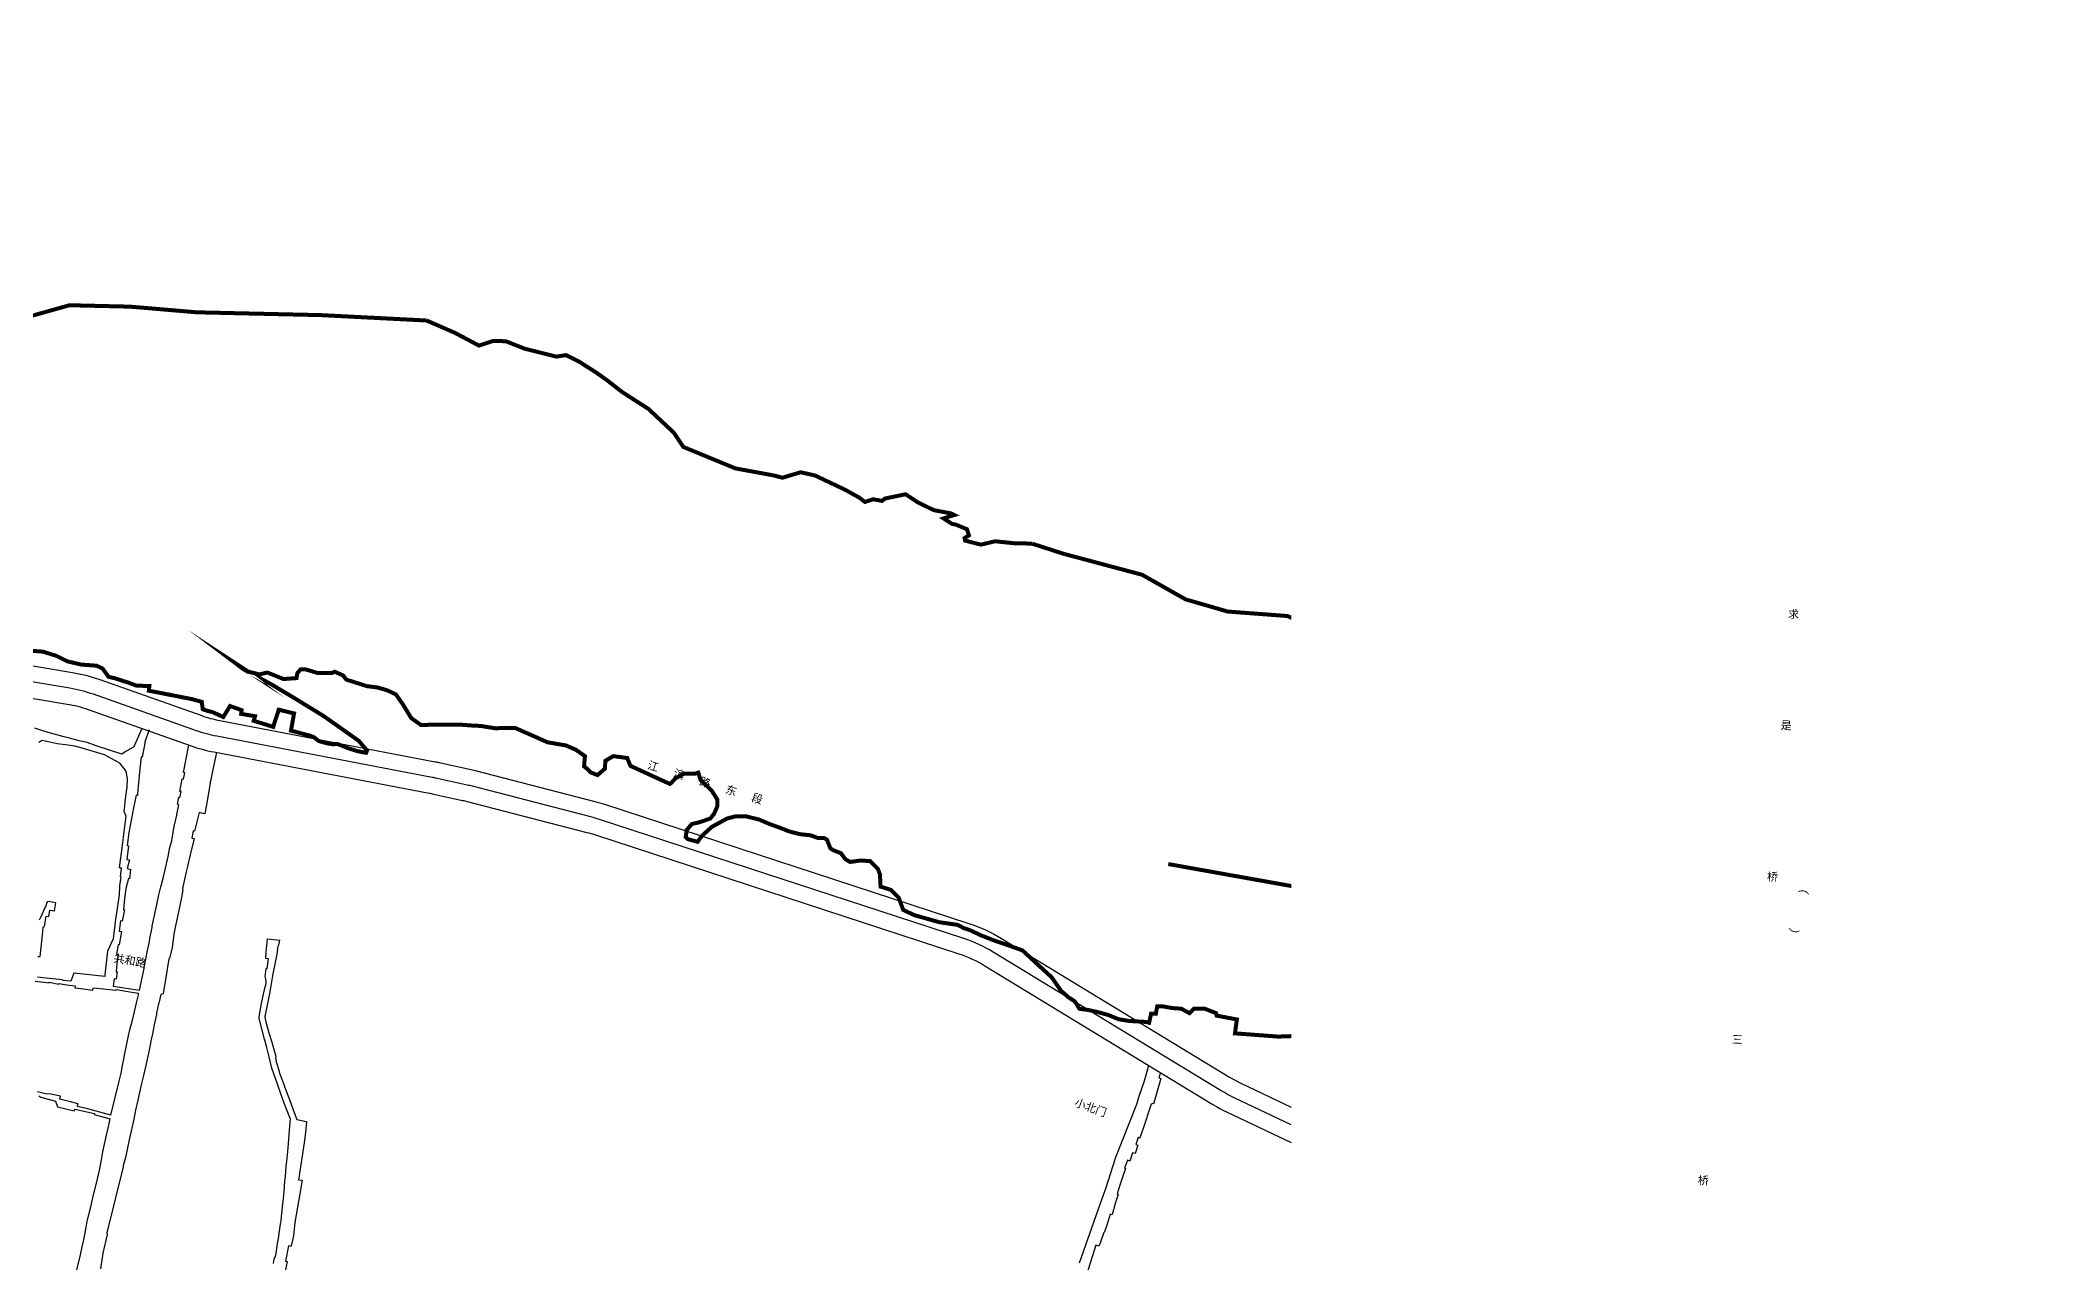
# Model space of a CAD drawing. Extents: x 529262 to 576451, y 2694391 to 2717535.
# Drawn here: x 567044 to 568046, y 2710384 to 2710995 of the extents above; entities that cross this region are included whole.
import ezdxf
from ezdxf.enums import TextEntityAlignment as Align
from ezdxf.xclip import XClip

# ---------------------------------------------------------------- set-up
doc = ezdxf.new("R2010")
doc.units = 0
doc.header["$XCLIPFRAME"] = 0
for name, color, linetype in [('PP-COM', 7, 'Continuous'), ('RD-中线', 40, 'Continuous'), ('RD-红线', 7, 'Continuous'), ('RD-街巷路', 8, 'Continuous'), ('RD-路名', 7, 'Continuous'), ('河流', 4, 'Continuous')]:
    doc.layers.add(name, color=color, linetype=linetype)
doc.styles.add('黑体', font='simhei.ttf')

# ---------------------------------------------------------------- blocks, each defined once
blk = doc.blocks.new('A$C19FD0107')
at = {"layer": 'RD-中线', "color": 8, "linetype": 'Continuous'}
blk.add_lwpolyline([(-3182.365363970399, 15995.04817788443), (-3198.935098148882, 16001.78241388639, -0.01416644489777208), (-3214.493108667433, 16008.62516928744), (-3357.060670502484, 16076.21208074829, -0.02588453837680589), (-3363.436027921736, 16079.64911874756), (-3477.482047490776, 16148.97702105157, 0.05759387189254077), (-3492.084157027304, 16155.69406926678), (-3674.209221884608, 16215.25758168893, 0.01595283627606716), (-3678.49577100575, 16216.5096180914), (-3738.344044744968, 16231.93660820508, 0.009423956567581632), (-3740.910959921777, 16232.54692694172), (-3756.075699843466, 16235.85188751156, 0.006408802591140467), (-3757.833690777421, 16236.21148038842), (-3865.485874086618, 16256.79760427587, -0.0376929092998983), (-3875.658961266279, 16259.55072736554), (-3927.12707875669, 16277.73647666629, 0.04355442537926491), (-3938.912975102663, 16280.77849094942), (-4006.144406974316, 16292.01074598869, 0.02225829537582921)], format="xyb", dxfattribs=at)
at = {"layer": 'RD-中线', "color": 8, "linetype": 'Continuous', "flags": 128}
for points in [[(-4490.733542978764, 14139.43815448834, -2.221422510118572e-09), (-4490.28967911005, 14139.41727957362)], [(-3818.250725544989, 14086.16833724407, -2.554406072822332e-09), (-3817.739615514874, 14086.16938653216)]]:
    blk.add_lwpolyline(points, format="xyb", dxfattribs=at)
at = {"layer": 'RD-红线', "color": 8}
blk.add_lwpolyline([(-3105.576503612101, 16354.25197652308), (-3105.492682263255, 16360.09344935697, 0.09675536001063964), (-3112.302988447249, 16397.82698851917), (-3122.722292542458, 16424.57348695397, 0.01543093824733856), (-3125.138601839542, 16430.25164946169, 2.06581083138e-05), (-3143.823371127248, 16470.65241592191, 5.56179839659e-05), (-3145.13219884038, 16473.48575816862, 7.29109706292e-05), (-3145.786721885204, 16474.90510644205, 9.01742825239e-05), (-3146.441055081785, 16476.32636127295, 9.87996487393e-05), (-3146.768088571727, 16477.03773199208, 0.0001074221636126), (-3147.095000192523, 16477.74961334094, 0.0001160424607564), (-3147.42176502198, 16478.46201660112, 0.0001256615927547), (-3147.74578320235, 16479.16932055773, 0.000135489929669), (-3148.072011068463, 16479.88242399693, 0.0001444022945844), (-3148.398017734289, 16480.59608284198, 0.000153332477728), (-3148.72377808392, 16481.31030828878, 0.000162280664571), (-3149.049266964197, 16482.02511149878, 0.000171247009339), (-3149.374459154904, 16482.74050360592, 0.0001802316415791), (-3149.69932936132, 16483.45649571111, 0.0001892346745718), (-3150.02385225147, 16484.17309888592, 0.0001982562031947), (-3150.348002411425, 16484.89032416185, 0.0002072963146974), (-3150.671754360199, 16485.60818252992, 0.0002163550878352), (-3150.995082579553, 16486.32668494759, 0.0002254325887146), (-3151.317961446941, 16487.0458423188, 0.0002345288834731), (-3151.640365310013, 16487.76566549856, 0.0002436440312089), (-3151.962268404663, 16488.48616530094, 0.0002527780872403), (-3152.283644944429, 16489.20735247992, 0.0002619311035619), (-3152.604469031096, 16489.92923773965, 0.0002711031282707), (-3152.924714721739, 16490.65183171676, 0.0002802942097132), (-3153.244355984032, 16491.37514499389, 0.0002895043928332), (-3153.563366726041, 16492.09918808611, 0.0002987337221625), (-3153.881720773876, 16492.823971448, 0.0003079822374573), (-3154.19939186424, 16493.54950545449, 0.0003172499808809), (-3154.516353681684, 16494.27580041299, 0.0003265369938453), (-3154.832579813898, 16495.00286655594, 0.0003358433145691), (-3155.148043781519, 16495.73071403988, 0.000345168980642), (-3155.462719015777, 16496.45935293287, 0.0003545140308428), (-3155.776578873396, 16497.18879322382, 0.0003638785024326), (-3156.089596621692, 16497.91904481361, 0.0003732624310707), (-3156.401745460927, 16498.65011751465, 0.0003826658557907), (-3156.712998479605, 16499.38202104392, 0.0003920888104937), (-3157.023328714073, 16500.11476502474, 0.00040153133138), (-3157.332709096372, 16500.84835897991, 0.0004109934534791), (-3157.641112476587, 16501.58281233115, 0.0004204752131016), (-3157.948511615396, 16502.31813439447, 0.0004299766447447), (-3158.254879184067, 16503.05433437973, 0.0004394977832235), (-3158.560187771916, 16503.79142138455, 0.0004490386648476), (-3158.864409871399, 16504.52940439805, 0.0004585993205677), (-3159.167517885566, 16505.26829227898, 0.0004681797885719), (-3159.469484142959, 16506.00809377898, 0.0004777801019942), (-3159.770280852914, 16506.74881752301, 0.0004874002945227), (-3160.069880142808, 16507.49047200801, 0.000497040404178), (-3160.368254058063, 16508.23306560703, 0.0005067004568125), (-3160.665374539793, 16508.9766065469, 0.000516380493985), (-3160.961213439703, 16509.721102932, 0.0005260805522606), (-3161.255742505193, 16510.46656273073, 0.0005358006576779), (-3161.548933394253, 16511.2129937578, 0.0005455408476348), (-3161.840757675469, 16511.96040368685, 0.0005553011571559), (-3162.131186805665, 16512.70880004391, 0.0005650816220257), (-3162.420192152262, 16513.45819020458, 0.0005748822758447), (-3162.707744993269, 16514.20858139265, 0.00058470314713), (-3162.993816494942, 16514.95998066384, 0.0005945442772335), (-3163.278377734125, 16515.71239492204, 0.0006044056988085), (-3163.561399683356, 16516.4658309021, 0.0006142874434014), (-3163.842853218317, 16517.22029517172, 0.0006241895475685), (-3164.122709110379, 16517.97579412675, 0.0006341120448702), (-3164.400938041508, 16518.73233398981, 0.0006440549711883), (-3164.677510581911, 16519.48992080474, 0.0006540183590097), (-3164.952397212386, 16520.24856043467, 0.0006640022423165), (-3165.225568301976, 16521.00825855462, 0.000674006656851), (-3165.496994130313, 16521.76902065473, 0.0006840316383175), (-3165.766644865274, 16522.53085203469, 0.0006940772211743), (-3166.034490577877, 16523.29375779768, 0.0007041434358638), (-3166.30050124228, 16524.0577428448, 0.0007142303223881), (-3166.564646728337, 16524.82281188201, 0.0007243379124542), (-3166.826896809042, 16525.58896940295, 0.0007344662425327), (-3167.087221138179, 16526.35621969774, 0.0007446153468676), (-3167.34558930248, 16527.1245668428, 0.0007547852600986), (-3167.601970747113, 16527.89401469612, 0.0007649760183209), (-3167.856334857643, 16528.66456689965, 0.0007751876516224), (-3168.108650878072, 16529.43622686667, 0.000785420202779), (-3168.358887992799, 16530.20899778977, 0.0007956737065231), (-3168.607015259564, 16530.98288263381, 0.0005149316662053), (-3168.685325749218, 16531.23054849729), (-3170.831189841032, 16538.31359387795, -0.04022866105802694), (-3179.212103635073, 16579.72622954845), (-3186.579365208745, 16610.28768270882, -0.03103487743778971)], format="xyb", dxfattribs=at)
at = {"layer": 'RD-红线', "color": 8, "linetype": 'Continuous', "flags": 128}
for points in [[(-4004.826130084693, 16299.90138259484), (-3937.594698213041, 16288.66912755556, -0.04355442537926435), (-3924.461842283607, 16285.27945449669), (-3872.993724793196, 16267.0937051964, 0.03769290929989764), (-3863.983276151121, 16264.65522474516), (-3756.331092841923, 16244.06910085771, -0.006408802591140092), (-3754.372188664973, 16243.66841165302), (-3739.207448735833, 16240.36345108226, -0.009423956567581894), (-3736.347171828151, 16239.68338163337), (-3676.498898088932, 16224.25639151921, -0.01595283627606705), (-3671.722457639873, 16222.86126524303), (-3489.597392782569, 16163.29775281996, -0.05759387189254131), (-3473.326470725238, 16155.81304195197), (-3359.280451156199, 16086.4851396475, 0.02588453837680579), (-3353.633706010878, 16083.44090599101), (-3211.799585267901, 16016.20169647271)], [(-4007.462683863938, 16284.12010938255), (-3940.231251992285, 16272.88785434328, -0.04355442537926477), (-3929.792315229774, 16270.1934988359), (-3878.324197739363, 16252.00774953468, 0.03769290929989812), (-3866.988472022116, 16248.93998380657), (-3759.336288712919, 16228.35385991912, -0.006408802591140894), (-3757.77921102196, 16228.03536337009), (-3742.614471107721, 16224.73040280119, -0.009423956567581363), (-3740.340917661786, 16224.1898347768), (-3680.492643922567, 16208.76284466358, -0.01595283627606731), (-3676.695986129344, 16207.65389813483), (-3494.570921272039, 16148.09038571361, -0.05759387189254006), (-3481.637624256313, 16142.14100015117), (-3367.591604687274, 16072.81309784763, 0.02588453837680583), (-3360.48763499409, 16068.98325550556), (-3217.920073159039, 16001.39634404471, 0.002944043188635734), (-3214.633586108685, 15999.86195561942)]]:
    blk.add_lwpolyline(points, format="xyb", dxfattribs=at)
at = {"layer": '河流', "color": 8, "const_width": 2}
for points, elevation in [([(-3760.585246813018, 16464.49307634216), (-3813.24928332225, 16467.18283860944), (-3875.465326841339, 16468.59570723632), (-3908.694451214629, 16471.42144449102), (-3939.095472479705, 16472.12787880516), (-3961.719488304807, 16465.76996998256), (-4002.725516987965, 16469.30214155093), (-4025.524822193896, 16468.99238691945)], 145.932), ([(-3760.585246813018, 16464.49307634216), (-3813.24928332225, 16467.18283860944), (-3875.465326841339, 16468.59570723632), (-3908.694451214629, 16471.42144449102), (-3939.095472479705, 16472.12787880516), (-3961.719488304807, 16465.76996998256), (-4002.725516987965, 16469.30214155093), (-4025.524822193896, 16468.99238691945)], 145.932), ([(-3760.585246813018, 16464.49307634216), (-3746.342389711412, 16458.29614419118), (-3734.462396777701, 16451.96771849506), (-3727.33442363597, 16454.34090177016), (-3720.957015812979, 16454.11876134342), (-3711.494508452597, 16450.38565935008), (-3701.990581961116, 16448.01247607497), (-3695.654593269341, 16446.43041692907), (-3690.90257347736, 16447.22141498327), (-3684.566584785702, 16444.05723365443), (-3675.85464274406, 16438.51986905001), (-3670.31063850224, 16434.56462662993), (-3663.182778452756, 16429.02732506348), (-3662.787702627713, 16428.71164190723)], 145.932), ([(-3760.585246813018, 16464.49307634216), (-3746.342389711412, 16458.29614419118), (-3734.462396777701, 16451.96771849506), (-3727.33442363597, 16454.34090177016), (-3720.957015812979, 16454.11876134342), (-3711.494508452597, 16450.38565935008), (-3701.990581961116, 16448.01247607497), (-3695.654593269341, 16446.43041692907), (-3690.90257347736, 16447.22141498327), (-3684.566584785702, 16444.05723365443), (-3675.85464274406, 16438.51986905001), (-3670.31063850224, 16434.56462662993), (-3663.182778452756, 16429.02732506348), (-3662.787702627713, 16428.71164190723)], 145.932), ([(-3760.585246813018, 16464.49307634216), (-3746.342389711412, 16458.29614419118), (-3734.462396777701, 16451.96771849506), (-3727.33442363597, 16454.34090177016), (-3720.957015812979, 16454.11876134342), (-3711.494508452597, 16450.38565935008), (-3701.990581961116, 16448.01247607497), (-3695.654593269341, 16446.43041692907), (-3690.90257347736, 16447.22141498327), (-3684.566584785702, 16444.05723365443), (-3675.85464274406, 16438.51986905001), (-3670.31063850224, 16434.56462662993), (-3663.182778452756, 16429.02732506348), (-3662.787702627713, 16428.71164190723)], 145.932), ([(-3760.585246813018, 16464.49307634216), (-3746.342389711412, 16458.29614419118), (-3734.462396777701, 16451.96771849506), (-3727.33442363597, 16454.34090177016), (-3720.957015812979, 16454.11876134342), (-3711.494508452597, 16450.38565935008), (-3701.990581961116, 16448.01247607497), (-3695.654593269341, 16446.43041692907), (-3690.90257347736, 16447.22141498327), (-3684.566584785702, 16444.05723365443), (-3675.85464274406, 16438.51986905001), (-3670.31063850224, 16434.56462662993), (-3663.182778452756, 16429.02732506348), (-3662.787702627713, 16428.71164190723)], 145.932), ([(-3662.787702627596, 16428.71164190723), (-3649.718816619134, 16420.32577912929), (-3637.0468392357, 16408.46005186811), (-3632.294819443836, 16401.34056508029), (-3606.315951813012, 16390.62483234238), (-3587.298183812993, 16387.12494234322), (-3582.731738312985, 16385.94355434319), (-3573.687178502325, 16388.68383976445), (-3566.559205360478, 16387.10171758104), (-3551.511274627177, 16379.98229383118), (-3544.383301485446, 16376.0270514111), (-3541.547129813, 16373.86029234249), (-3537.395298812888, 16375.19062234228), (-3532.995901813032, 16374.3604463432), (-3531.550393813057, 16375.55181734217), (-3521.157724812976, 16377.68913434306), (-3515.194835813018, 16373.71110534342), (-3507.148116313037, 16369.74820084311), (-3498.447524835239, 16368.11656656908), (-3496.863442843198, 16367.32550547738), (-3499.975237812963, 16366.37783484347), (-3502.239604813047, 16365.6061223424), (-3497.864413812989, 16362.80551834311), (-3496.145512813004, 16362.55296434229), (-3490.527454151423, 16360.20601869002), (-3489.542408813024, 16357.13750184234), (-3491.723188312957, 16355.80821184255), (-3491.498685813043, 16354.55501884315), (-3483.597178812954, 16352.51420234237), (-3476.434552812949, 16354.20895234309), (-3467.429096812964, 16353.25675134221), (-3458.00280281296, 16353.02562334342), (-3458.00280281296, 16353.02562334342)], 145.932), ([(-3662.787702627596, 16428.71164190723), (-3649.718816619134, 16420.32577913022), (-3637.0468392357, 16408.46005186811), (-3632.294819443836, 16401.34056508029), (-3606.315951813012, 16390.62483234238), (-3587.298183812993, 16387.12494234322), (-3582.731738312985, 16385.94355434319), (-3573.687178502325, 16388.68383976445), (-3566.559205360478, 16387.10171758104), (-3551.511274627177, 16379.98229383118), (-3544.383301485446, 16376.0270514111), (-3541.547129813, 16373.86029234249), (-3537.395298812888, 16375.19062234228), (-3532.995901813032, 16374.3604463432), (-3531.550393813057, 16375.55181734217), (-3521.157724812976, 16377.68913434306), (-3515.194835813018, 16373.71110534342), (-3507.148116313037, 16369.74820084311), (-3498.447524835239, 16368.11656656908), (-3496.863442843198, 16367.32550547738), (-3499.975237812963, 16366.37783484347), (-3502.239604813047, 16365.6061223424), (-3497.864413812989, 16362.80551834311), (-3496.145512813004, 16362.55296434229), (-3490.527454151423, 16360.20601869002), (-3489.542408813024, 16357.13750184234), (-3491.723188312957, 16355.80821184255), (-3491.498685813043, 16354.55501884315), (-3483.597178812954, 16352.51420234237), (-3476.434552812949, 16354.20895234309), (-3467.429096812964, 16353.25675134221), (-3458.00280281296, 16353.02562334342), (-3458.00280281296, 16353.02562334342)], 145.932), ([(-3204.829548641341, 16059.70924192807), (-3215.568271279451, 16061.91796103213), (-3228.517934412579, 16066.65089145442), (-3236.09820342809, 16070.43724751752), (-3244.941834213678, 16071.38384142006), (-3248.416136478423, 16072.3304353212), (-3251.574590101256, 16073.90807228023), (-3257.891464548302, 16075.485728784), (-3265.471766362316, 16075.485728784), (-3268.946035828674, 16078.95655354718), (-3272.420338093536, 16080.53419050621), (-3274.947094431962, 16084.63607787108), (-3277.158002128359, 16090.63115303917), (-3284.422422501841, 16095.99514606223), (-3285.685817070305, 16099.46597082494), (-3282.843212089734, 16106.40762035223), (-3286.949178840383, 16109.24738251325), (-3292.950237443671, 16111.1405703174), (-3296.424539708532, 16109.56291381409), (-3298.319598762901, 16109.56291381409), (-3299.898841973394, 16113.03373857727), (-3301.478052385617, 16111.45610161824), (-3304.952354650479, 16109.56291381409), (-3311.585077739437, 16110.82503901608), (-3312.216775023844, 16110.50950771617), (-3315.691077288706, 16108.30080815498), (-3317.270287700812, 16106.72315165214), (-3318.217833627248, 16105.46102645015), (-3326.113951284788, 16107.03868295345), (-3334.957582070376, 16106.72315165214), (-3356.586424785317, 16108.35701552732), (-3355.638878858997, 16115.29866505414), (-3365.745937011437, 16117.19183331402), (-3366.061752855079, 16118.45395851601), (-3371.746962816338, 16120.6626580772), (-3377.116324135568, 16120.6626580772), (-3378.695567346178, 16119.08502111724), (-3379.327231831849, 16118.45395851601), (-3383.433231380768, 16120.6626580772), (-3387.855046773679, 16120.97818937711), (-3393.224408092676, 16121.92478327919), (-3395.417178271106, 16121.90736993821), (-3396.119588917005, 16118.25856167823), (-3398.507739195134, 16118.25856167823), (-3399.491068181582, 16113.62737519946), (-3401.03633224417, 16114.04840281093), (-3409.60648163734, 16114.55490728607), (-3414.700562249753, 16115.39324652916), (-3420.002403634368, 16117.54844524618), (-3425.163593475707, 16118.95462626824), (-3429.877319091698, 16120.0208175974), (-3434.36052794999, 16120.62254630495), (-3436.592882838449, 16124.29092232231), (-3439.87435014802, 16126.42599799996), (-3443.53740991978, 16129.62857654411), (-3448.207271917257, 16136.35769624822), (-3455.609647094156, 16143.14414766012), (-3462.807809605729, 16149.81064314023), (-3472.499582406948, 16153.24198895227), (-3476.391566226492, 16154.53828240093), (-3483.616247312282, 16157.34562422242), (-3489.026940057985, 16159.8969434835), (-3492.005820613587, 16160.86885464611), (-3495.181661703275, 16162.55931263324), (-3504.246616127319, 16163.85300073726), (-3516.87275579141, 16167.41067722533), (-3522.376459378283, 16169.99807297718), (-3524.642697984236, 16176.14314521849), (-3528.527669080766, 16180.02422907529), (-3533.70761960966, 16181.64134409092), (-3534.044393634307, 16187.79521094821), (-3535.094172189711, 16190.62678434514), (-3538.978356124368, 16194.40221553901), (-3543.5973555292, 16194.71682829224), (-3548.951236001099, 16193.9827123275), (-3551.36569060036, 16195.45094425604), (-3553.570235405932, 16198.38736902596), (-3557.139489053749, 16199.75073003815), (-3558.819128182833, 16200.79945875425), (-3560.498767311568, 16205.0992445359), (-3561.968431050424, 16205.93821187411), (-3565.012779021519, 16205.93821187411), (-3568.68702036445, 16207.30157288536), (-3573.830925446237, 16207.82592747128), (-3579.310751794139, 16209.21274079429), (-3584.641935769701, 16211.29677177826), (-3588.582368969219, 16212.68612576835), (-3594.608944731648, 16215.23328126315), (-3601.330846684752, 16216.85418773629), (-3605.966671671486, 16216.85418773629), (-3610.370677530067, 16215.69640577445), (-3618.019757599686, 16211.52832426224), (-3622.887368916185, 16207.12870980939), (-3625.192855849396, 16204.05099041527), (-3626.86421646364, 16204.53338510497), (-3630.132711564191, 16205.3868695274), (-3631.098465778283, 16206.38877886115), (-3630.615394747118, 16209.91371082608), (-3628.065712323412, 16212.92399083218), (-3624.125279123778, 16213.85022031097), (-3618.794095148332, 16215.70269881003), (-3616.93977171334, 16218.01828227937), (-3615.317234607879, 16221.72323928028), (-3615.317234607879, 16225.19662425434), (-3618.098703361116, 16229.59623870626), (-3623.661673666211, 16234.92210218031), (-3624.820638112491, 16238.62705918122), (-3626.516676443978, 16238.05214532092), (-3632.079646749073, 16238.05214532092), (-3636.251866278239, 16235.73656185344), (-3638.106189713348, 16233.652530869), (-3639.033367829863, 16232.95785387512), (-3658.735533827916, 16241.98865480628), (-3660.358070933376, 16245.92516429117), (-3667.311792014283, 16246.85139376903), (-3671.252225213917, 16244.53581030248), (-3671.484011543449, 16240.59930081712), (-3675.192658413667, 16237.35746832611), (-3678.669518954004, 16238.7468223162), (-3680.755628718529, 16240.8308533011), (-3681.914593164809, 16241.75710232323), (-3681.451020505745, 16246.85139376903), (-3686.086812693975, 16250.09322625911), (-3690.954424010473, 16252.17725724401), (-3700.226041185437, 16253.79818326002), (-3708.570480243769, 16257.50312071806), (-3712.279127113754, 16259.1240271912), (-3716.451346643036, 16260.97650569212), (-3720.391812640941, 16260.97650569212), (-3726.32087874494, 16260.77243149932), (-3733.506386155379, 16261.93023300497), (-3738.142211142113, 16262.16178548941), (-3744.40054043592, 16262.62490999978), (-3755.062908386812, 16262.62490999978), (-3763.407380243647, 16262.39335751627), (-3768.274958761525, 16265.86674248939), (-3772.215391961159, 16272.35038792621), (-3775.924038831261, 16277.67625140119), (-3780.328077488346, 16279.76028238516), (-3785.195656006224, 16281.14963637525), (-3790.526839981554, 16281.84431336913), (-3800.725635273498, 16285.08614585921), (-3802.348172378959, 16287.17017684318), (-3806.520391908125, 16289.02265534317), (-3808.020853349473, 16288.37726728944), (-3814.97457443038, 16288.37726728944), (-3821.232936522341, 16290.22972624609), (-3823.550832616631, 16290.22972624609), (-3825.173369721975, 16288.37726728944), (-3825.636942381272, 16285.83011179417), (-3832.127058004611, 16285.36698728334), (-3838.385420096805, 16287.91414277814), (-3840.239743531682, 16288.60881977342), (-3844.180176731432, 16287.68259029509), (-3849.74314703641, 16289.07194428425), (-3855.769690000569, 16293.00843422534), (-3852.016634089989, 16290.17467194609), (-3837.877438396914, 16282.5332250041), (-3825.128960681264, 16274.89177806256), (-3811.916910306667, 16266.78720660834), (-3794.532607604517, 16254.51457318617), (-3790.360388075467, 16249.65181468008), (-3790.823960734415, 16248.49403271824), (-3795.282180417096, 16249.37484056037), (-3799.841639954364, 16250.80258607119), (-3804.979533828911, 16252.87625175528), (-3807.497418484883, 16252.80827171821), (-3809.607110347599, 16253.08019186603), (-3812.857176190009, 16253.93054635217), (-3814.456347058527, 16254.37247150345), (-3817.016307952581, 16256.36703214422), (-3818.870631387574, 16257.0617091381), (-3828.374034892302, 16259.6088646343), (-3826.846875549061, 16268.19600647315), (-3834.495955618797, 16270.04848497314), (-3837.277424372151, 16261.48078900902), (-3847.012647004682, 16264.49106901512), (-3846.317255217698, 16266.80665248306), (-3853.270976298605, 16267.96445398917), (-3853.039189968957, 16269.81693248916), (-3858.833946603583, 16271.90096347313), (-3862.201565573225, 16266.39714066498), (-3867.666604233207, 16268.87423876626), (-3869.879846125958, 16269.40369233442), (-3872.467069592909, 16270.24449227424), (-3872.973175095045, 16273.98499445757), (-3878.072572740843, 16275.37434844719), (-3899.397275844356, 16279.54241041513), (-3899.165489514708, 16281.85799388308), (-3905.655605138279, 16282.08956591086), (-3909.364252008032, 16283.47891990095), (-3916.549759418704, 16285.79450336937), (-3919.563047300093, 16286.48918036325), (-3922.576335181249, 16290.65724233119), (-3925.589590264135, 16292.04659632128), (-3933.154903206858, 16292.57845564745), (-3940.108624287648, 16294.19936212013), (-3945.671594592975, 16296.9780701003), (-3952.393496545614, 16299.06212062715), (-3958.651858637924, 16299.52522559417)], 145.932), ([(-3458.00280281296, 16353.02562334342), (-3442.248889927752, 16347.9463965781), (-3403.036270411918, 16337.47929725237), (-3381.274554931675, 16325.17924341606), (-3360.253491258249, 16319.09730365919), (-3330.401200231281, 16316.8579013152), (-3292.7030178688, 16300.88000778528), (-3262.111486806534, 16283.26706085214), (-3250.949292342411, 16269.89599591494), (-3223.677968387259, 16274.76871469105), (-3168.456531704054, 16263.2175109582), (-3136.769355994649, 16250.95102357911), (-3101.804366759025, 16244.6242120401)], 137.6499999999999)]:
    blk.add_lwpolyline(points, dxfattribs=dict(at, elevation=elevation))
for points in [[(-3760.585246813018, 16464.49307634216), (-3813.24928332225, 16467.18283860944), (-3875.465326841339, 16468.59570723632), (-3908.694451214746, 16471.42144449102), (-3939.095472479705, 16472.12787880516), (-3961.719488304807, 16465.76996998256), (-4002.725516987965, 16469.30214155093), (-4025.524822193896, 16468.99238691945)], [(-3760.585246813018, 16464.49307634216), (-3746.342389711412, 16458.29614419257), (-3734.462396777701, 16451.96771849506), (-3727.33442363597, 16454.34090177016), (-3720.957015812979, 16454.11876134342), (-3711.49450845283, 16450.38565935008), (-3701.990581961232, 16448.01247607497), (-3695.654593269457, 16446.43041692907), (-3690.902573477593, 16447.22141498327), (-3684.566584785818, 16444.05723365536), (-3675.85464274406, 16438.51986905001), (-3670.310638502357, 16434.56462662993), (-3663.182778452756, 16429.02732506348), (-3662.787702627713, 16428.71164190816)], [(-3662.787702627596, 16428.71164190723), (-3649.718816619134, 16420.32577913022), (-3637.0468392357, 16408.46005186811), (-3632.294819443836, 16401.34056508122), (-3606.315951813012, 16390.62483234331), (-3587.298183813109, 16387.12494234322), (-3582.731738312985, 16385.94355434319), (-3573.687178502325, 16388.68383976538), (-3566.559205360478, 16387.10171758244), (-3562.700384375872, 16385.27604584908)], [(-3662.787702627596, 16428.71164190723), (-3649.718816619134, 16420.32577913022), (-3637.0468392357, 16408.46005186811), (-3632.294819443836, 16401.34056508122), (-3606.315951813012, 16390.62483234331), (-3587.298183813109, 16387.12494234322), (-3582.731738312985, 16385.94355434319), (-3573.687178502325, 16388.68383976538), (-3566.559205360478, 16387.10171758244), (-3562.700384375872, 16385.27604584908)], [(-3389.937279785401, 16192.93365297001), (-3229.148026764859, 16164.2435110691), (-3259.107581258402, 16177.14274846436)]]:
    blk.add_lwpolyline(points, dxfattribs=at)

msp = doc.modelspace()

# ---------------------------------------------------------------- linework, layer by layer
at = {"layer": 'RD-街巷路', "color": 8, "linetype": 'Continuous'}
for points, elevation in [([(567095.1265167147, 2710651.282079955), (567091.146529153, 2710642.14645633), (567086.6762911379, 2710639.58999033), (567085.0883618891, 2710638.473646296), (567072.2170034423, 2710642.522739331), (567067.7340705693, 2710644.192856769), (567063.7955616117, 2710645.126353013), (567058.987791583, 2710646.383919979), (567055.6033460274, 2710647.269188388), (567049.4163134992, 2710648.887528633), (567045.5806744322, 2710650.076572336), (567041.5903088078, 2710651.490792024)], 146.6927032210389), ([(567096.7668177187, 2710644.848588127), (567098.9472642243, 2710650.759263168)], 158.0138584413), ([(567043.5778700635, 2710644.433564328), (567045.192803584, 2710645.418090964), (567052.7538414896, 2710643.842094228), (567058.1831341013, 2710643.056607796), (567061.3688839823, 2710642.53910027), (567065.1479030252, 2710641.685101587), (567076.1629599035, 2710638.219100819), (567083.6110005379, 2710634.333093021), (567083.8930024877, 2710633.897091364), (567086.517567128, 2710630.560864997)], 146.6927032210389), ([(567096.7668177187, 2710644.848588127), (567095.2770804241, 2710636.994761913), (567094.6959130391, 2710637.071709425), (567094.2237854823, 2710632.614755515), (567093.8797449395, 2710629.366962148), (567092.9212251008, 2710618.588931622), (567092.8864713535, 2710617.853872198), (567092.2306665257, 2710617.981675756), (567090.8765208796, 2710611.558301406), (567089.3730711043, 2710603.678956537), (567088.6500738636, 2710599.314934921), (567087.773768872, 2710592.742302733), (567088.4585836753, 2710592.605352743), (567087.6057099104, 2710585.850370413), (567088.8733070493, 2710585.561481831), (567087.8101553395, 2710581.239331694), (567089.4732845649, 2710580.857565995), (567088.8389535993, 2710576.122601365), (567088.3251049817, 2710576.23682557), (567087.0119038671, 2710571.303669731), (567086.4116314277, 2710566.38685031), (567085.9175026938, 2710560.65587825), (567086.4244406223, 2710560.612742153), (567085.2953684404, 2710555.060098878), (567084.4808410704, 2710555.237672623), (567083.8165758178, 2710549.976614008), (567084.9114557132, 2710549.782782298), (567083.6844103858, 2710543.107962663), (567083.3188339993, 2710543.178381003), (567082.3936170861, 2710538.496209558), (567083.1917986125, 2710538.357356201), (567082.653928943, 2710533.738099342), (567082.1806458309, 2710529.754821759), (567082.7415681109, 2710529.66160177), (567082.2731474414, 2710526.039580157), (567081.3171427399, 2710526.173579436), (567080.7751454487, 2710522.454561122), (567093.9812104404, 2710520.555570844)], 158.0138584413), ([(567093.9812104404, 2710520.555570844), (567094.7292086408, 2710524.321589671), (567095.4172125906, 2710527.555029302), (567096.221786201, 2710531.336316067), (567096.2352050617, 2710531.875627444), (567096.8322026879, 2710535.546645611), (567097.0077119991, 2710535.974284307), (567097.8486180678, 2710540.387026276), (567097.9769190922, 2710540.36276065), (567098.6825293824, 2710543.987475397), (567099.314319402, 2710547.232975966), (567100.2052389532, 2710551.809623017), (567100.2183949873, 2710552.429344636), (567101.2861931473, 2710557.143753817), (567101.4191927984, 2710557.834757267), (567102.3691905513, 2710562.595781074), (567102.521012716, 2710563.077939562), (567102.6319796517, 2710563.255393755), (567103.4234018624, 2710567.345640521), (567103.5350267515, 2710568.199307565), (567104.5913604349, 2710572.184285935), (567104.6366114318, 2710572.447307008), (567104.701932393, 2710572.593019865), (567105.9549684525, 2710577.074251107), (567106.9296655357, 2710581.446392239), (567108.1613200605, 2710587.300816476), (567108.9391534552, 2710590.998092446), (567108.9391534477, 2710591.307925865), (567109.9861804098, 2710595.164945527), (567110.1631794721, 2710596.414951676), (567110.8911775276, 2710600.21797065), (567110.92733825, 2710600.406872146), (567111.6231757998, 2710603.880988969), (567111.7401758432, 2710604.239990827), (567112.5021741018, 2710608.016009725), (567112.589925088, 2710608.316105436), (567113.520531714, 2710613.052208697), (567112.8118038401, 2710613.38291409), (567113.5043774694, 2710616.931027015), (567114.095568575, 2710616.815629513), (567114.667761378, 2710619.747021331), (567114.0775018558, 2710619.867191434), (567115.2883836478, 2710626.070640698), (567115.8808943853, 2710625.962003735), (567116.5075643063, 2710629.17248645), (567115.9163732007, 2710629.287883953), (567118.591167137, 2710642.991078246)], 135.092), ([(567086.039336279, 2710610.012902196), (567087.1508897245, 2710607.696813837), (567086.4433494583, 2710602.339896103), (567085.919069387, 2710598.346652745), (567085.3991665095, 2710594.387192592), (567084.8722335398, 2710590.373743052), (567083.7545296252, 2710581.860614218), (567084.4191059023, 2710581.810336099), (567084.7070807219, 2710581.317844425), (567084.2090837508, 2710577.515825782), (567084.536168024, 2710577.133428499), (567083.9429230243, 2710572.70258228), (567083.7861052975, 2710568.081096647), (567082.9862702414, 2710562.527360653), (567082.884972468, 2710562.541376566), (567081.7945236862, 2710554.66033219), (567081.0775785074, 2710548.83673249), (567080.7413277775, 2710546.10543629), (567077.8689930886, 2710540.012697357), (567076.6548531651, 2710528.234047004), (567076.5701327771, 2710527.412155061), (567061.014883995, 2710528.994061986), (567059.6671977416, 2710524.982407327), (567055.71589908, 2710525.347316923), (567055.4949548542, 2710525.675409683), (567047.2600752562, 2710526.48453291), (567042.8579600751, 2710527.024529046)], 142.4640363892912), ([(567043.090303205, 2710537.370798826), (567044.2821239308, 2710537.26487816), (567045.5757317916, 2710549.694573923), (567045.8218295425, 2710552.059219575), (567046.4145495966, 2710552.369807979), (567047.2225903943, 2710557.524428603), (567048.6328032017, 2710557.309720777), (567049.1232151166, 2710560.530773174), (567051.4405724183, 2710560.096011597), (567051.9390524849, 2710563.244352829), (567052.0943773091, 2710564.225366073), (567048.4961458296, 2710564.898132991), (567047.7564070076, 2710564.686989495), (567046.9237317443, 2710562.165772579), (567046.6687866375, 2710561.632634854), (567044.5779080167, 2710557.090804098), (567043.8162506521, 2710555.436323164)], 142.4640363892912), ([(567041.7090689093, 2710525.067009695), (567048.708216168, 2710524.145907929), (567048.7563611344, 2710524.533086878), (567053.5482447669, 2710523.51503643), (567053.5770291537, 2710523.826289469), (567057.5994020328, 2710523.204437632), (567061.7061848119, 2710522.678413078), (567061.5379317999, 2710521.735336823), (567065.9784844816, 2710521.264913649), (567070.4910110757, 2710520.583758964), (567070.9711001813, 2710521.749543927), (567075.9281243756, 2710521.179548249), (567076.0551250577, 2710521.119548146), (567081.9423219785, 2710520.588553996), (567082.3448482826, 2710520.86532006), (567088.1397622824, 2710519.910723491), (567093.3555732667, 2710519.062464576)], 145.1867937406691), ([(567079.5896094963, 2710458.131644476), (567083.7674265578, 2710475.134165342), (567084.7291401997, 2710479.020913845), (567085.4576370418, 2710482.824962907), (567086.2894146591, 2710486.896349436), (567086.3090793863, 2710487.254574559), (567087.7992033139, 2710494.472388324), (567087.8262170777, 2710495.335443138), (567088.935215719, 2710499.99446669), (567089.1152947694, 2710500.754906041), (567090.340497762, 2710505.490964501), (567091.3335993513, 2710509.75453062), (567092.3516975865, 2710514.125411892), (567093.38985724, 2710518.274033327), (567093.4647538513, 2710518.573329956), (567093.3555732667, 2710519.062464576)], 145.1867937406691), ([(567046.9141489193, 2710468.708077978), (567042.8923571929, 2710469.719052974)], 145.1867937406691), ([(567043.6401964799, 2710467.771709348), (567044.5674507692, 2710467.070837083), (567051.9025467932, 2710465.017277732), (567052.9560391083, 2710462.237625742), (567061.3338341415, 2710460.176447392), (567061.544496648, 2710461.032699017), (567071.3570642695, 2710458.880146397), (567071.2377361506, 2710458.336180495), (567079.3202321827, 2710456.283246841)], 142.4640363892912), ([(567079.5896094963, 2710458.131644476), (567066.7655161768, 2710461.513625539), (567062.9329672307, 2710462.469709238), (567063.1209508479, 2710463.497093422), (567063.1675649285, 2710463.751852721), (567059.4933955893, 2710464.719951311), (567054.0751944333, 2710466.147580907), (567054.3897076473, 2710467.56040491), (567049.556286864, 2710468.63638797)], 145.1867937406691), ([(567062.3599965647, 2710380.285851297), (567063.6769988462, 2710385.426189437), (567064.3741215765, 2710388.316972789), (567065.3102566451, 2710392.24892489), (567066.0452550128, 2710395.855942948), (567066.9032527879, 2710400.287965073), (567066.8600190356, 2710400.297853382), (567067.831250675, 2710404.877988043), (567068.6512494609, 2710408.475006175), (567069.5729886442, 2710412.305359667), (567070.2834344655, 2710415.25766839), (567070.9422276989, 2710418.227118734), (567070.9267230332, 2710418.27784745), (567072.5110289827, 2710424.714571625), (567074.0172424614, 2710431.326121582), (567074.8288222104, 2710435.694022095), (567075.5954388082, 2710439.819932089), (567076.4268425256, 2710443.591163154), (567077.409086138, 2710448.046601055), (567078.1722335145, 2710451.508222688), (567079.3202321827, 2710456.283246841)], 148.9613645241942)]:
    msp.add_lwpolyline(points, dxfattribs=dict(at, elevation=elevation))
at = {"layer": 'RD-街巷路', "color": 8}
for points, elevation in [([(567086.5175671354, 2710630.560864985), (567087.0469063967, 2710629.815765494), (567087.7413671762, 2710626.34031255), (567087.5553601682, 2710621.865154516), (567087.45314762, 2710620.987241402), (567086.818765156, 2710616.027648794), (567086.1843827143, 2710611.068056176), (567086.039336279, 2710610.012902196)], 146.6927032210389), ([(567129.2455452383, 2710623.936846683), (567129.6582724899, 2710625.863681801), (567130.7055152208, 2710630.752780148), (567132.5259655565, 2710639.251631848)], 137.389203508), ([(567129.2455452383, 2710623.936846682), (567127.532304801, 2710614.128130295), (567126.5095190108, 2710608.709082739)], 137.389203508), ([(567123.6797106937, 2710609.243178017), (567121.4546229988, 2710599.983281062), (567120.8009547889, 2710600.127304239), (567120.0042880177, 2710596.511526895), (567121.1894554347, 2710596.250398122), (567119.47023426, 2710588.732928596), (567119.1684494913, 2710588.133397676), (567118.0568506792, 2710583.137035606), (567118.0212355778, 2710582.969899352), (567117.2272632793, 2710579.668898737), (567116.3992649093, 2710575.752879087), (567115.4682667702, 2710571.333856919), (567115.5529415533, 2710570.70644002), (567114.8459950015, 2710566.895936604), (567113.8799566329, 2710561.971137121), (567111.7495427132, 2710551.759934226), (567111.1110718697, 2710548.500288362), (567110.2278977185, 2710541.648273468), (567108.9627203047, 2710536.477170574), (567108.6271865591, 2710536.236143936), (567107.2727896497, 2710527.892453267), (567107.0163344294, 2710526.887121009), (567106.5082650781, 2710523.715603475), (567106.4658874348, 2710523.044480604), (567105.7167600989, 2710518.69999935), (567104.5226231217, 2710518.413345894), (567103.5486769155, 2710514.064048239), (567103.4658604339, 2710513.727769274), (567102.464789927, 2710508.97645908), (567102.3393707126, 2710508.358256123), (567101.3512686118, 2710504.021503254), (567100.5092706531, 2710499.767481991), (567100.4982213378, 2710499.381265629), (567099.598247163, 2710495.272807324), (567099.6292716563, 2710494.913123035), (567098.7113138959, 2710490.616572289), (567096.8656059876, 2710482.268849171), (567095.9027899653, 2710477.91635336), (567094.9809488803, 2710473.85994317), (567093.97994183, 2710469.455176165), (567093.1060116887, 2710465.609590218), (567091.9640897363, 2710460.563828057), (567090.9893450364, 2710456.037764306), (567090.7199596241, 2710454.816839494), (567089.7260339782, 2710450.082291644), (567088.8174229115, 2710445.699419623), (567087.9305240288, 2710441.690197988), (567087.0214672089, 2710437.580811531), (567085.8196561113, 2710432.830003465), (567085.6842962429, 2710432.222142313), (567077.6533049345, 2710399.28397554), (567077.7363871336, 2710398.402324258), (567075.6559238359, 2710389.120858841), (567074.3436955512, 2710381.371099093)], 151.2642211819819), ([(567126.5095190108, 2710608.709082739), (567124.9177075252, 2710609.009519695), (567123.6797106937, 2710609.243178017)], 137.389203508), ([(567160.9157194644, 2710383.972021043), (567160.9947179705, 2710385.291027379), (567161.3047173321, 2710386.77603483), (567161.8737191409, 2710387.39703856), (567162.1293464527, 2710389.034958685), (567162.5148522109, 2710391.505068862), (567162.9003579617, 2710393.975179043), (567163.2920530215, 2710396.484946902), (567163.6713694707, 2710398.915399401), (567164.0568752289, 2710401.38550958), (567164.4423809797, 2710403.855619758), (567164.6327071562, 2710405.07512588), (567164.8886694163, 2710407.56199988), (567165.1446316838, 2710410.048873883), (567165.419209674, 2710412.533757898), (567165.6947089955, 2710415.018543423), (567166.2457076386, 2710419.988114473), (567166.4210315049, 2710422.481886794), (567166.5921948105, 2710424.97603236), (567166.6836868003, 2710426.309228975), (567166.7968760133, 2710427.46739053), (567167.0400480926, 2710429.955547743), (567167.2832201719, 2710432.443704959), (567167.5263922587, 2710434.931862174), (567168.0127364174, 2710439.9081766), (567168.3996700644, 2710443.867314253), (567169.2057096586, 2710454.793299003), (567169.2891668081, 2710456.099275584), (567167.9835672751, 2710459.418060011), (567166.2276203781, 2710464.098846011), (567164.5528354049, 2710468.810013091), (567162.8780504391, 2710473.521180177), (567160.0001920238, 2710481.616590653), (567158.6305627227, 2710487.168504758), (567158.4685610011, 2710487.845507729), (567157.466161035, 2710491.803629136), (567156.4035397023, 2710495.999543325), (567153.7345123589, 2710506.437588754), (567153.6455109492, 2710507.139591942), (567154.5215081498, 2710512.039616302), (567154.7645079643, 2710512.98162109), (567156.4555458575, 2710520.779673076), (567157.1395036802, 2710523.933676129), (567157.2185026705, 2710524.907680836), (567157.0245002359, 2710525.984685643), (567156.6304964796, 2710527.3226914), (567157.1414571181, 2710531.364885339), (567157.6293100268, 2710531.288278862), (567158.3902901262, 2710536.134427249), (567156.9707971886, 2710536.357327153), (567157.2707017139, 2710539.557365367), (567157.7372524813, 2710544.535550816), (567157.8834758401, 2710546.095781755), (567163.9655530155, 2710545.485988198)], 151.2642211819819), ([(567162.8990043253, 2710540.777410499), (567162.4724224657, 2710538.443680917), (567161.5427398756, 2710533.53090288), (567160.6035254002, 2710528.619907454), (567159.6643109173, 2710523.708912018), (567158.804405205, 2710518.783430856), (567158.2373413742, 2710515.525907353), (567157.9029040635, 2710513.86577069), (567156.915482603, 2710508.964240434), (567156.6046770364, 2710507.421411065), (567156.636412017, 2710506.1520212), (567157.2335897014, 2710504.079970592), (567158.6116266176, 2710499.273624878), (567159.9819824025, 2710494.465077799), (567161.3523381948, 2710489.65653072), (567161.9597907364, 2710487.524993648), (567161.9125850946, 2710486.683089201), (567162.1430578679, 2710485.020635298), (567162.2200090662, 2710484.770174853), (567163.6884588227, 2710479.990671174), (567163.7618813068, 2710479.751695987), (567163.9512906969, 2710479.135207169), (567165.3761241063, 2710475.285343332), (567167.1115796492, 2710470.596186265), (567168.8343556225, 2710465.902380177), (567170.5413292572, 2710461.202780084), (567172.164482601, 2710456.733952051), (567172.4630351588, 2710455.911984096), (567177.38059403, 2710454.904517988), (567176.892091468, 2710449.469276634), (567176.2527064756, 2710444.320327498), (567173.5063018277, 2710426.773229961), (567173.360792771, 2710425.84355573), (567175.1380437091, 2710425.537579278)], 156.1508331321275), ([(567162.8990043253, 2710540.777410499), (567163.309784092, 2710543.02469049), (567163.519889243, 2710542.966222608), (567163.9655530155, 2710545.485988198)], 156.1508331321275), ([(567598.2432362139, 2710482.964358737), (567595.9406435788, 2710475.086066312), (567593.4196424037, 2710467.370404832), (567592.206642367, 2710463.484006271), (567581.7481381446, 2710436.871578048), (567576.5216287449, 2710420.775782511), (567576.3866286725, 2710420.377780441), (567572.9376261607, 2710410.681729977), (567563.5805835798, 2710384.179556712)], 137.2647709266094), ([(567049.556286864, 2710468.63638797), (567046.9141489193, 2710468.708077978)], 145.1867937406691), ([(567175.1380437091, 2710425.537579279), (567174.0107513741, 2710418.814962857), (567172.2315916792, 2710408.204930445), (567171.6119834781, 2710404.509892205), (567170.9374676496, 2710397.762473189), (567169.7282193005, 2710392.595823943), (567169.2085832432, 2710392.672865497), (567168.3728218824, 2710392.831360922), (567166.8975074962, 2710385.051888663), (567167.730839096, 2710384.893781498), (567166.449098207, 2710378.404400533)], 157.8838930349999)]:
    msp.add_lwpolyline(points, dxfattribs=dict(at, elevation=elevation))
msp.add_lwpolyline([(567604.2271286398, 2710479.326785843), (567603.3595728502, 2710476.681680472), (567604.4280108362, 2710476.325719195), (567601.0991943553, 2710464.683640964), (567600.9467738569, 2710464.150571211), (567599.5394001827, 2710463.541145473), (567597.5331411958, 2710457.514600439), (567597.2845868021, 2710456.987535597), (567595.4891661331, 2710451.341803097), (567594.0204508528, 2710447.180073911), (567593.828233242, 2710446.635409024), (567593.0662943497, 2710446.89680468), (567591.7991918474, 2710443.385894846), (567592.8481079563, 2710443.012246097), (567591.4438843578, 2710438.857449163), (567590.2652847096, 2710439.2378108), (567588.8075387403, 2710435.165075396), (567587.6331002414, 2710435.585439798), (567586.228160195, 2710431.660236644), (567586.6694234386, 2710431.502296182), (567585.3423465043, 2710427.556901244), (567583.822703883, 2710423.084285545), (567582.4721139371, 2710418.749372731), (567583.1068786755, 2710418.398676132), (567581.6030126512, 2710413.999000964), (567579.9975652546, 2710408.296044217), (567579.0136876702, 2710408.60564543), (567577.4616134614, 2710403.569733783), (567577.3198973313, 2710403.13326924), (567576.2602324039, 2710399.865206956), (567575.8484910503, 2710399.477396711), (567574.1810322553, 2710394.704510753), (567573.4293822348, 2710392.553009425), (567571.9256676286, 2710393.074767522), (567567.2174806744, 2710378.315891461)], dxfattribs=at)

# ---------------------------------------------------------------- block references
at = {"layer": 'PP-COM'}
ref = msp.add_blockref('A$C19FD0107', (570997.9927985519, 2694390.602628201), dxfattribs=at)
XClip(ref).set_block_clipping_path([(-9366.438313488383, 14428.60439108219), (-3328.44807433628, 17452.748486375436)])

# ---------------------------------------------------------------- texts
at = {"layer": 'RD-路名', "color": 7, "linetype": 'Continuous', "style": '黑体'}
for s, rotation, p in [('求', 357.826091965895, (567920.5766029943, 2710708.452450091)), ('是', 357.826091965895, (567916.8916748826, 2710652.824755206)), ('江   滨   路   东   段', 342.7062720743522, (567376.6748749112, 2710624.408852727)), ('桥', 357.826091965895, (567910.0673965354, 2710577.279151825)), ('三', 357.826091965895, (567892.4759383862, 2710495.9363672)), ('桥', 357.826091965895, (567875.491828746, 2710425.532711744))]:
    msp.add_text(s, height=4, rotation=rotation, dxfattribs=at).set_placement(p, align=Align.MIDDLE)
at = {"layer": 'RD-路名', "color": 7, "linetype": 'Continuous', "insert": (567929.3024306138, 2710574.340613711), "char_height": 4, "attachment_point": 1, "rotation": 255.71979279628383, "style": '黑体'}
msp.add_mtext_dynamic_manual_height_columns('\\pi-12,l16,t16;(^I   )', width=312.816061352628, gutter_width=357.1934372661775, heights=[0], dxfattribs=at)
at = {"layer": 'RD-路名', "color": 7, "char_height": 4, "width": 50.99419143795967, "attachment_point": 1, "style": '黑体'}
for s, insert, rotation in [('共和路', (567081.5038030744, 2710538.644200212), 350), ('小北门', (567562.3028797433, 2710466.552668391), 340)]:
    msp.add_mtext(s, dxfattribs=dict(at, insert=insert, rotation=rotation))

doc.saveas('drawing.dxf')
